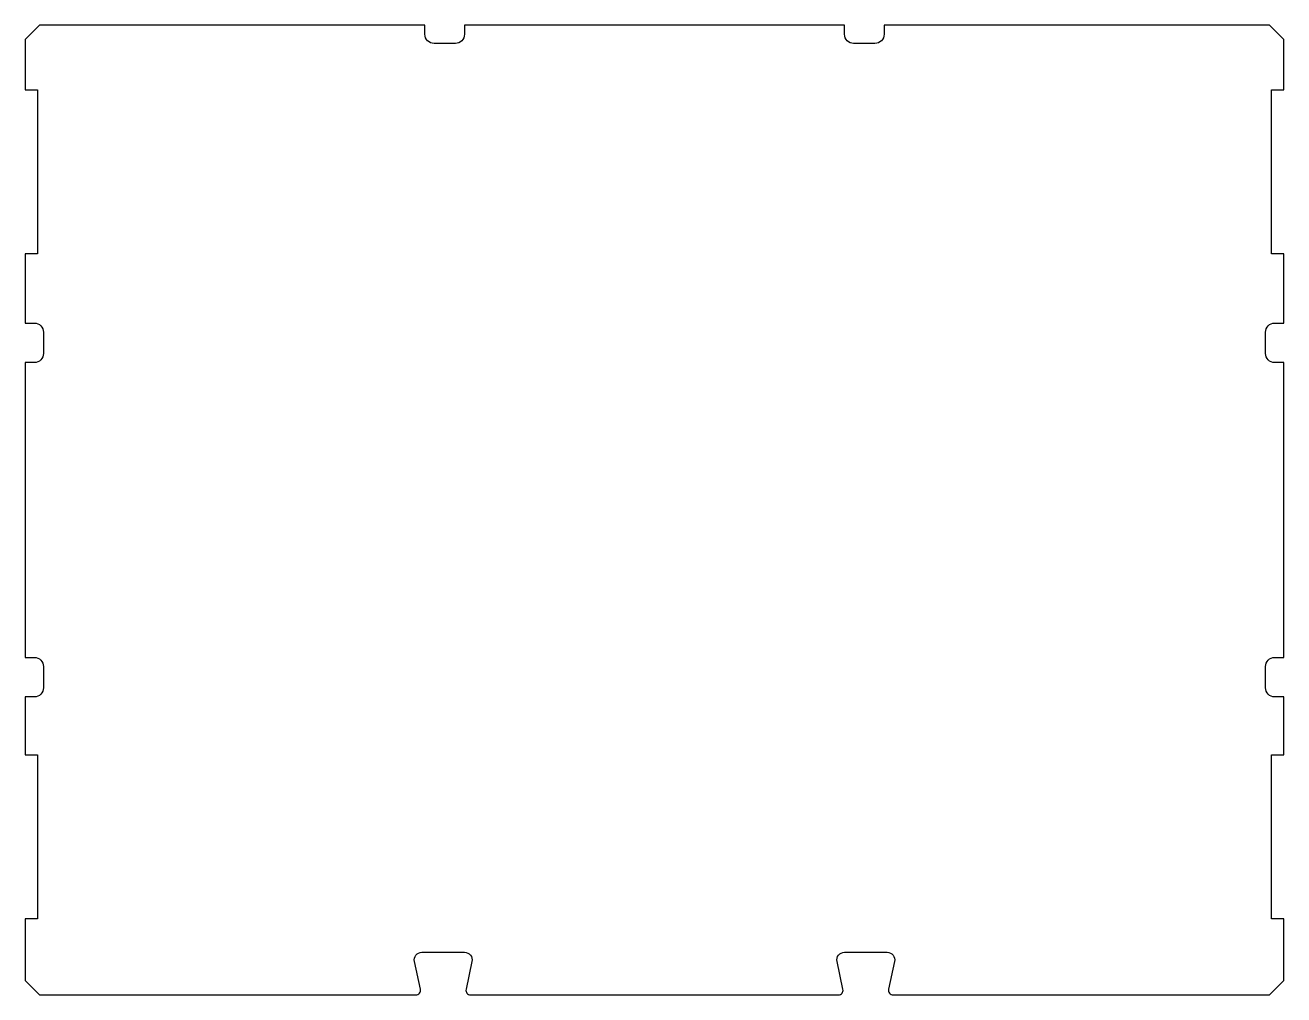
# Model space of a CAD drawing. Header units: millimetres. Extents: x -414 to 0, y 0 to 320.
import ezdxf

# ---------------------------------------------------------------- set-up
doc = ezdxf.new("R2010")
doc.units = ezdxf.units.MM
doc.layers.get('0').update_dxf_attribs({"linetype": 'CONTINUOUS'})

msp = doc.modelspace()

# ---------------------------------------------------------------- linework, layer by layer
msp.add_lwpolyline([(-283, 319.5), (-409.79, 319.5), (-414.5, 314.79), (-414.5, 298.27), (-410.5, 298.27), (-410.5, 244.27), (-414.5, 244.27), (-414.5, 221.5), (-411.5, 221.5, -0.414214), (-408.5, 218.5), (-408.5, 211.5, -0.414214), (-411.5, 208.5), (-414.5, 208.5), (-414.5, 111.5), (-411.5, 111.5, -0.414214), (-408.5, 108.5), (-408.5, 101.5, -0.414214), (-411.5, 98.5), (-414.5, 98.5), (-414.5, 79.5), (-410.5, 79.5), (-410.5, 25.5), (-414.5, 25.5), (-414.5, 5.21), (-409.79, 0.5), (-285.97, 0.5, 0.477483), (-284.51, 2.31), (-286.47, 11.48, -0.477483), (-284.03, 14.5), (-269.97, 14.5, -0.477483), (-267.53, 11.48), (-269.49, 2.31, 0.477483), (-268.03, 0.5), (-146.97, 0.5, 0.477483), (-145.51, 2.31), (-147.47, 11.48, -0.477483), (-145.03, 14.5), (-130.97, 14.5, -0.477483), (-128.53, 11.48), (-130.49, 2.31, 0.477483), (-129.03, 0.5), (-5.21, 0.5), (-0.5, 5.21), (-0.5, 25.5), (-4.5, 25.5), (-4.5, 79.5), (-0.5, 79.5), (-0.5, 98.5), (-3.5, 98.5, -0.414214), (-6.5, 101.5), (-6.5, 108.5, -0.414214), (-3.5, 111.5), (-0.5, 111.5), (-0.5, 208.5), (-3.5, 208.5, -0.414214), (-6.5, 211.5), (-6.5, 218.5, -0.414214), (-3.5, 221.5), (-0.5, 221.5), (-0.5, 244.27), (-4.5, 244.27), (-4.5, 298.27), (-0.5, 298.27), (-0.5, 314.79), (-5.21, 319.5), (-132, 319.5), (-132, 316.5, -0.414214), (-135, 313.5), (-142, 313.5, -0.414214), (-145, 316.5), (-145, 319.5), (-270, 319.5), (-270, 316.5, -0.414214), (-273, 313.5), (-280, 313.5, -0.414214), (-283, 316.5)], format="xyb", close=True)

doc.saveas('drawing.dxf')
